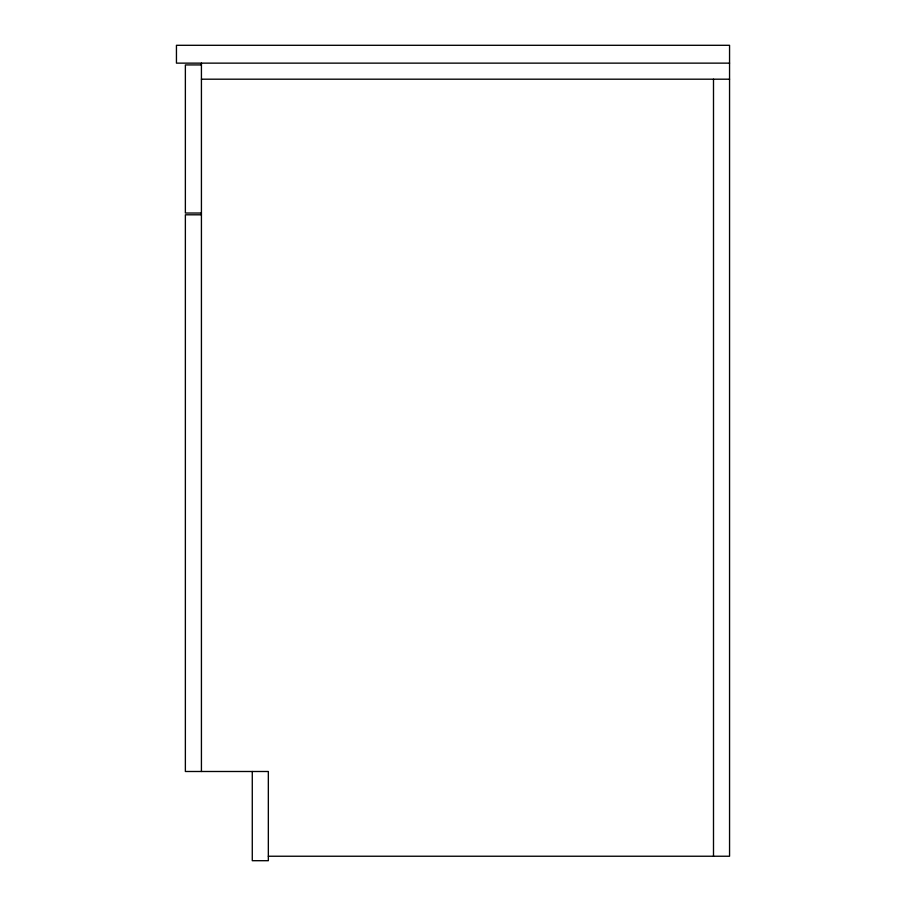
<?xml version="1.0" encoding="UTF-8"?>
<svg xmlns="http://www.w3.org/2000/svg" width="906" height="906" viewBox="0 0 906 906"><rect width="100%" height="100%" fill="white"/><g stroke="black" fill="none" stroke-linecap="round" stroke-linejoin="round"><path stroke-width="1.36" d="M729.557 63.137L176.444 63.137L176.444 45.3L729.557 45.3L729.557 856.238L268.335 856.238M201.426 64.926L185.368 64.926L185.368 213.023L201.426 213.023M201.426 79.196L729.557 79.196M201.426 214.801L185.368 214.801L185.368 771.493L268.335 771.493L268.335 860.7L252.276 860.7L252.276 771.493M713.498 79.196L713.498 856.238M201.426 63.137L201.426 771.493"/></g></svg>
